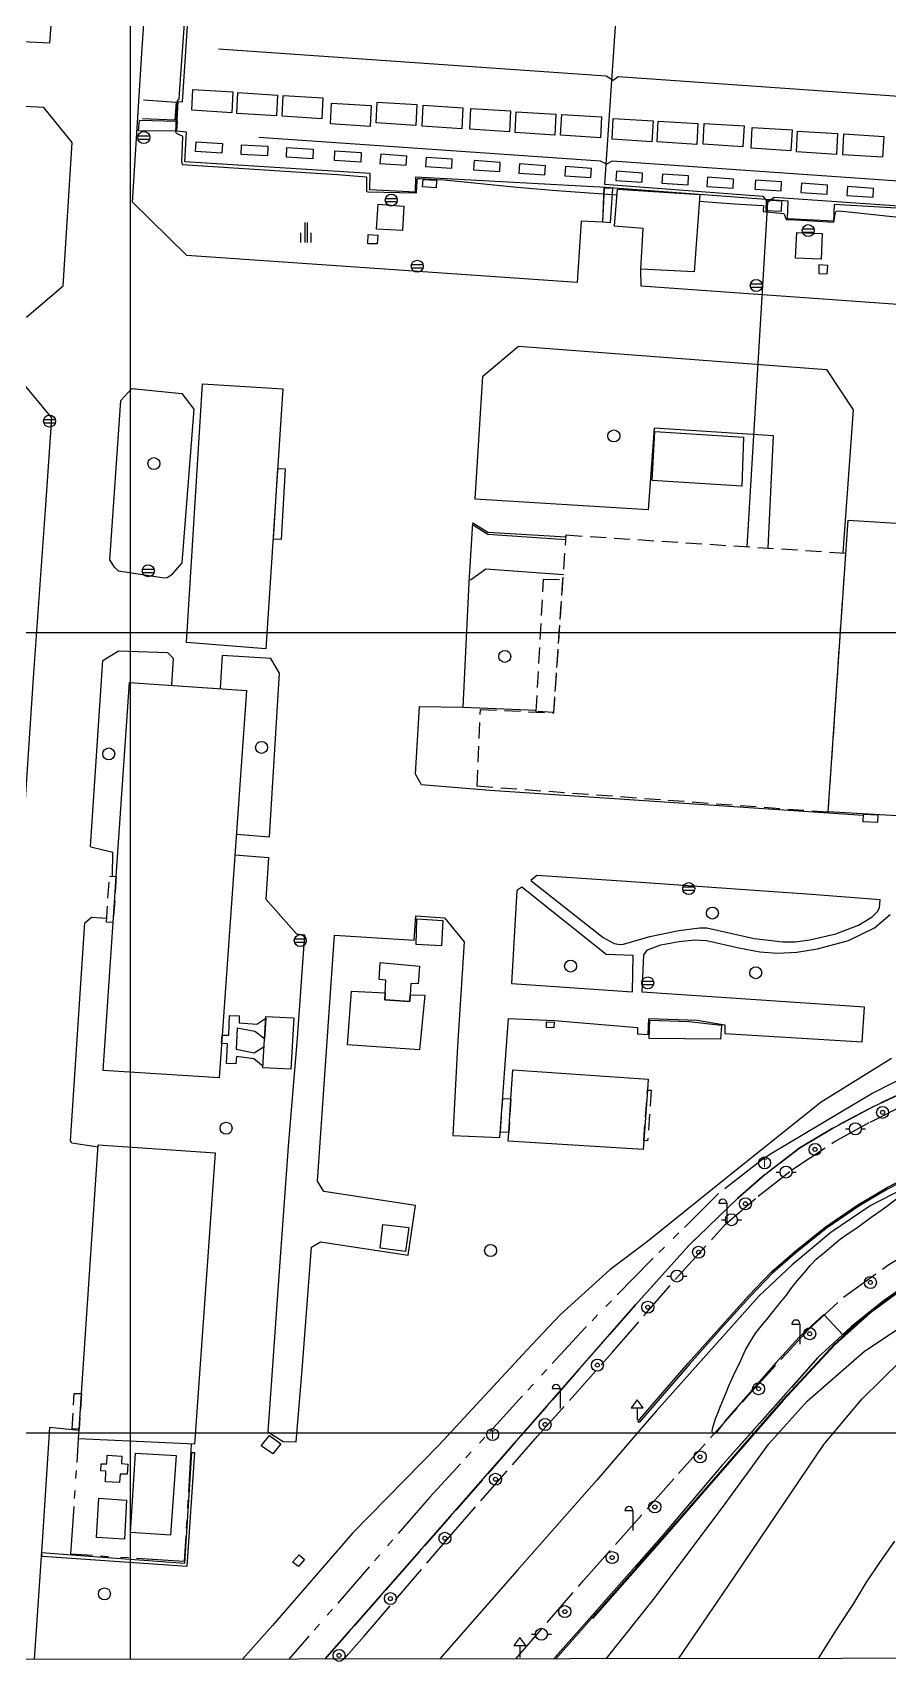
# Model space of a CAD drawing. Extents: x 210616 to 211059, y 540071 to 540643.
# Drawn here: x 210787.7 to 210894.9, y 540071.4 to 540275 of the extents above; entities that cross this region are included whole.
import ezdxf

# ---------------------------------------------------------------- set-up
doc = ezdxf.new("R2010")
doc.units = 0
for name, pattern in [('ANYANG1', [11.5, 6, -1, 1, -1.5, 1, -1]), ('ANYANG2', [6, 5, -1]), ('ANYANG3', [3, 2, -1])]:
    doc.linetypes.add(name, pattern=pattern)
for name, color, linetype in [('A0013115', 1, 'CONTINUOUS'), ('A0013118', 1, 'CONTINUOUS'), ('A0023210', 7, 'CONTINUOUS'), ('A0033324', 1, 'ANYANG2'), ('B0014111', 7, 'CONTINUOUS'), ('B0014116', 7, 'ANYANG3'), ('B0024121', 7, 'CONTINUOUS'), ('B0024126', 7, 'ANYANG1'), ('C0223367', 7, 'CONTINUOUS'), ('C0226232', 7, 'CONTINUOUS'), ('C0236241', 7, 'CONTINUOUS'), ('C0393323', 7, 'CONTINUOUS'), ('C0413425', 1, 'CONTINUOUS'), ('C0493376', 1, 'CONTINUOUS'), ('C0523121', 1, 'CONTINUOUS'), ('C0536111', 7, 'CONTINUOUS'), ('C0536117', 7, 'CONTINUOUS'), ('D0015220', 3, 'CONTINUOUS'), ('D0015221', 3, 'CONTINUOUS'), ('D0015222', 3, 'CONTINUOUS'), ('D0023372', 3, 'CONTINUOUS'), ('F0017114', 7, 'CONTINUOUS'), ('F0047224', 7, 'CONTINUOUS'), ('H0017334', 7, 'CONTINUOUS'), ('H0037335', 7, 'CONTINUOUS')]:
    doc.layers.add(name, color=color, linetype=linetype)
doc.styles.add('GHS', font='romans.shx', dxfattribs={"bigfont": 'ghs.shx'})

# ---------------------------------------------------------------- blocks, each defined once
blk = doc.blocks.new('D0023372')
at = {"layer": 'D0023372'}
for radius in [0.75, 0.25]:
    blk.add_circle((0, 0), radius, dxfattribs=at)
blk = doc.blocks.new('C0223367')
at = {"layer": 'C0223367'}
for points in [[(-1, 2.5), (0, 2.5)], [(0, 2.5), (0, 0)]]:
    blk.add_lwpolyline(points, dxfattribs=at)
blk.add_arc((-0.5, 2.5), 0.5, 0, 180, dxfattribs=at)
blk = doc.blocks.new('C0493376')
at = {"layer": 'C0493376'}
for points in [[(-1.25, 0), (-0.75, 0)], [(0.75, 0), (1.25, 0)]]:
    blk.add_lwpolyline(points, dxfattribs=at)
blk.add_circle((0, 0), 0.75, dxfattribs=at)
blk = doc.blocks.new('C0413425')
at = {"layer": 'C0413425', "flags": 128}
for points in [[(0.75, 1.5), (0, 2.5), (-0.75, 1.5)], [(-0.75, 1.5), (0.75, 1.5)], [(0, 1.5), (0, 0)]]:
    blk.add_lwpolyline(points, dxfattribs=at)
blk = doc.blocks.new('D0015222')
at = {"layer": 'D0015222'}
blk.add_circle((0, 0), 0.75, dxfattribs=at)
blk = doc.blocks.new('C0236241')
at = {"layer": 'C0236241'}
blk.add_circle((0, 0), 0.75, dxfattribs=at)
at = {"layer": 'C0236241', "style": 'GHS'}
blk.add_text('T', height=1, dxfattribs=at).set_placement((-0.362, -0.524))
blk = doc.blocks.new('D0015221')
at = {"layer": 'D0015221'}
for points in [[(-0.15, 1.25), (-0.15, -1.25)], [(0.15, 1.25), (0.15, -1.25)], [(-0.65, -1.25), (-0.65, -0.05)], [(0.65, -1.25), (0.65, -0.05)]]:
    blk.add_lwpolyline(points, dxfattribs=at)
blk = doc.blocks.new('C0226232')
at = {"layer": 'C0226232'}
for points in [[(-0.72, 0.211), (0.72, 0.211)], [(-0.722, -0.202), (0.722, -0.202)]]:
    blk.add_lwpolyline(points, dxfattribs=at)
blk.add_circle((0, 0), 0.75, dxfattribs=at)

msp = doc.modelspace()

# ---------------------------------------------------------------- linework, layer by layer
at = {"layer": 'A0013115'}
for points in [[(210824.293, 540071.688), (210835.221, 540084.099), (210847.95, 540098.626), (210863.143, 540115.969), (210869.813, 540123.413), (210875.915, 540129.291), (210879.256, 540132.23), (210883.68, 540135.606), (210887.799, 540138.055), (210892.964, 540140.824), (210898.353, 540143.293)], [(210897.937, 540119.153), (210894.092, 540116.447), (210890.152, 540113.279), (210887.378, 540110.718), (210885.942, 540109.375), (210873.73, 540095.656), (210866.377, 540086.987), (210856.408, 540075.673), (210852.923, 540071.724)]]:
    msp.add_lwpolyline(points, dxfattribs=at)
at = {"layer": 'A0013118'}
for points in [[(210783.909, 540311.726), (210783.978, 540314.369), (210757.253, 540315.914), (210754.13, 540319.715), (210739.067, 540320.516), (210734.929, 540316.898), (210730.814, 540255.897), (210730.17, 540247.63), (210734.11, 540243.23), (210787.04, 540239.48), (210791.57, 540243.34), (210792.7, 540261.25), (210789.17, 540265.62), (210785.163, 540265.842)], [(210859.155, 540255.658), (210858.986, 540251.309), (210856.343, 540251.416), (210855.852, 540243.771), (210807.026, 540247.156), (210800.249, 540253.824), (210801.45, 540273.046), (210803.334, 540300.39)], [(210913.091, 540255.329), (210917.723, 540255.06), (210917.105, 540246.195), (210917.078, 540246.024), (210916.984, 540245.87), (210910.284, 540240.041), (210909.937, 540240.013), (210863.822, 540243.312), (210863.806, 540245.42)], [(210770.338, 540162.076), (210785.713, 540161.402), (210787.882, 540194.339), (210789.453, 540216.518), (210790.155, 540226.842), (210786.543, 540231.209), (210761.606, 540232.889), (210730.89, 540235.031), (210716.683, 540235.979), (210715.594, 540222.687)], [(210879.714, 540210.568), (210880.392, 540224.615), (210865.471, 540225.568), (210864.734, 540215.351), (210843.068, 540216.668), (210844.059, 540232.052), (210848.521, 540235.825), (210887.006, 540232.902), (210890.353, 540227.857), (210889.061, 540209.962)], [(210806.42, 540208.71), (210805.09, 540207.18), (210804.59, 540206.87), (210804.2, 540206.82), (210798.49, 540207.67), (210797.99, 540208.19), (210797.39, 540209.1), (210798.77, 540229), (210800.14, 540230.52), (210806.41, 540229.89), (210807.9, 540227.92), (210806.42, 540208.71)], [(210891.63, 540177.137), (210844.913, 540180.262), (210836.362, 540180.983), (210835.613, 540182.299), (210836.115, 540190.783), (210841.59, 540190.675), (210842.33, 540206.273), (210842.787, 540213.735), (210844.651, 540212.566), (210854.442, 540211.964)], [(210797.734, 540169.555), (210797.77, 540172.5), (210795.03, 540173.19), (210795.01, 540173.25), (210796.55, 540196.5), (210798.51, 540197.72), (210804.63, 540197.53), (210805.34, 540196.8), (210805.118, 540193.423)], [(210813.226, 540174.802), (210817.369, 540174.455), (210818.631, 540194.915), (210817.525, 540196.774), (210811.435, 540197.14), (210811.218, 540193.007)], [(210813.044, 540172.211), (210817.232, 540171.893), (210816.919, 540166.678), (210820.761, 540162.361), (210821.735, 540162.23), (210820.831, 540149.296), (210819.715, 540135.77), (210818.631, 540120.779), (210817.168, 540100.088), (210819.065, 540098.892), (210820.715, 540098.842), (210821.486, 540108.39), (210822.628, 540123.172), (210823.757, 540123.874), (210834.718, 540122.191), (210835.618, 540128.388), (210824.163, 540130.164), (210823.356, 540131.42), (210825.479, 540162.186), (210835.464, 540161.573), (210835.674, 540164.602), (210839.235, 540164.332), (210841.704, 540161.352), (210840.869, 540148.299), (210840.301, 540137.137), (210846.17, 540136.896), (210847.242, 540151.773), (210852.987, 540151.513), (210863.401, 540150.626), (210863.388, 540149.838), (210864.71, 540149.783), (210864.788, 540151.788), (210870.837, 540151.545), (210874.319, 540150.984), (210874.32, 540149.88), (210891.454, 540148.839), (210891.769, 540153.184), (210863.947, 540155.063), (210864.182, 540159.745), (210864.621, 540160.37), (210866.29, 540160.964), (210868.572, 540161.407), (210870.563, 540161.604), (210872.009, 540161.503), (210876.062, 540160.608), (210878.674, 540160.091), (210880.9, 540159.924), (210883.283, 540160.048), (210885.897, 540160.46), (210889.766, 540161.52), (210893.02, 540163.115), (210894.975, 540164.756)], [(210850.064, 540169.022), (210859.101, 540161.912), (210860.447, 540161.14), (210861.168, 540161.003), (210861.614, 540161.049), (210864.918, 540162.011), (210868.55, 540162.781), (210871.163, 540163.12), (210872.039, 540163.114), (210877.971, 540161.753), (210881.569, 540161.338), (210883.076, 540161.335), (210884.917, 540161.616), (210888.177, 540162.355), (210891.008, 540163.448), (210892.739, 540164.469), (210893.428, 540165.203), (210893.627, 540165.638), (210893.705, 540166.582), (210885.123, 540167.277), (210862.003, 540168.902), (210850.787, 540169.642), (210850.064, 540169.022)], [(210862.763, 540155.097), (210862.829, 540159.631), (210859.462, 540159.755), (210848.934, 540168.175), (210848.277, 540167.758), (210847.612, 540156.154), (210862.763, 540155.097)], [(210795.939, 540135.671), (210792.66, 540136.18), (210792.5, 540136.46), (210794.28, 540163.72), (210795.1, 540164.42), (210797.014, 540164.308)], [(210793.56, 540100.283), (210789.86, 540100.63), (210789, 540086.97), (210787.94, 540071.641)]]:
    msp.add_lwpolyline(points, dxfattribs=at)
at = {"layer": 'A0023210'}
msp.add_lwpolyline([(210900.818, 540132.662), (210892.461, 540128.362), (210887.556, 540125.012), (210882.726, 540120.988), (210879.979, 540118.399), (210878.553, 540117.045), (210865.701, 540102.69), (210864.098, 540100.831), (210858.28, 540094.081), (210848.327, 540082.754), (210838.612, 540071.706)], dxfattribs=at)
at = {"layer": 'A0033324'}
for points in [[(210898.353, 540143.293), (210892.964, 540140.824), (210887.799, 540138.055), (210883.68, 540135.606), (210879.256, 540132.23), (210875.915, 540129.291), (210869.813, 540123.413), (210863.143, 540115.969), (210856.054, 540107.877), (210847.95, 540098.626), (210835.221, 540084.099), (210824.293, 540071.688)], [(210826.678, 540071.691), (210829.195, 540074.574), (210839.846, 540086.949), (210850.866, 540099.544), (210860.255, 540110.061), (210868.568, 540119.662), (210874.358, 540126.003), (210878.486, 540129.546), (210882.665, 540132.848), (210887.97, 540136.339), (210892.461, 540138.828), (210897.776, 540141.459)], [(210848.153, 540071.718), (210856.64, 540081.515), (210868.492, 540094.879), (210877.269, 540104.695), (210881.991, 540109.876), (210884.745, 540112.915), (210889.137, 540116.934), (210894.691, 540120.955), (210899.889, 540124.11)], [(210897.937, 540119.153), (210894.092, 540116.447), (210890.152, 540113.279), (210887.378, 540110.718), (210885.942, 540109.375), (210873.73, 540095.656), (210872.142, 540093.784), (210866.377, 540086.987), (210856.408, 540075.673), (210852.923, 540071.724)]]:
    msp.add_lwpolyline(points, dxfattribs=at)
at = {"layer": 'B0014111'}
for points in [[(210783.495, 540310.761), (210788.857, 540310.419), (210792.621, 540310.179), (210789.868, 540273.696), (210785.641, 540273.896), (210784.601, 540256.379), (210768.165, 540257.366), (210769.549, 540274.795), (210765.521, 540275.302), (210767.941, 540311.752), (210768.131, 540311.746), (210783.495, 540310.761)], [(210871.168, 540254.767), (210870.459, 540245.116), (210863.802, 540245.42), (210864.093, 540250.533), (210860.515, 540250.787), (210860.897, 540255.45), (210871.168, 540254.767)], [(210819.039, 540230.491), (210816.912, 540197.964), (210806.979, 540198.774), (210808.984, 540231.117), (210819.039, 540230.491)], [(210876.654, 540224.45), (210876.409, 540218.314), (210865.22, 540219.013), (210865.532, 540225.137), (210876.654, 540224.45)], [(210819.342, 540220.461), (210818.835, 540211.656), (210817.864, 540211.672), (210818.407, 540220.51), (210819.342, 540220.461)], [(210911.445, 540212.694), (210908.823, 540176.362), (210887.199, 540177.599), (210889.705, 540214.059), (210911.071, 540212.717), (210911.445, 540212.694)], [(210797.826, 540163.767), (210798.219, 540169.531), (210799.871, 540193.781), (210814.496, 540192.784), (210811.077, 540144.359), (210796.567, 540145.279), (210797.826, 540163.767)], [(210839.033, 540164.03), (210838.875, 540160.868), (210835.715, 540161.031), (210835.795, 540164.211), (210839.033, 540164.03)], [(210836.129, 540158.311), (210835.951, 540156.099), (210835.04, 540156.149), (210834.928, 540153.877), (210831.771, 540154.099), (210831.928, 540156.567), (210831.096, 540156.638), (210831.217, 540158.782), (210836.129, 540158.311)], [(210847.28, 540137.526), (210847.557, 540141.742), (210847.794, 540145.345), (210864.727, 540144.197), (210864.629, 540142.809), (210864.169, 540136.502), (210864.08, 540135.382), (210847.209, 540136.438), (210847.28, 540137.526)], [(210810.573, 540134.969), (210808.015, 540098.542), (210793.49, 540099.248), (210793.565, 540100.439), (210793.865, 540104.884), (210795.958, 540135.958), (210810.573, 540134.969)], [(210834.791, 540125.653), (210834.363, 540122.633), (210831.216, 540123.065), (210831.556, 540126.028), (210834.791, 540125.653)], [(210805.71, 540097.158), (210804.987, 540087.168), (210800.013, 540087.514), (210800.618, 540097.453), (210805.71, 540097.158)], [(210799.507, 540091.562), (210799.226, 540086.679), (210795.727, 540086.885), (210796.026, 540091.8), (210799.507, 540091.562)]]:
    msp.add_lwpolyline(points, dxfattribs=at)
at = {"layer": 'B0014116'}
for points in [[(210889.39, 540209.941), (210887.18, 540177.542), (210843.354, 540180.792), (210843.749, 540190.393), (210852.911, 540189.972), (210854.459, 540212.205), (210889.39, 540209.941)], [(210854.015, 540206.629), (210852.879, 540190.008), (210850.726, 540190.141), (210851.642, 540206.69), (210854.015, 540206.629)], [(210893.436, 540177.222), (210893.38, 540176.287), (210891.587, 540176.343), (210891.64, 540177.327), (210893.436, 540177.222)], [(210798.219, 540169.531), (210797.826, 540163.767), (210796.981, 540163.807), (210797.357, 540169.573), (210798.219, 540169.531)], [(210852.98, 540151.31), (210852.937, 540150.585), (210852.024, 540150.624), (210852.021, 540151.346), (210852.98, 540151.31)], [(210865.081, 540142.806), (210864.652, 540136.494), (210864.169, 540136.502), (210864.629, 540142.809), (210865.081, 540142.806)], [(210847.557, 540141.742), (210847.28, 540137.526), (210846.264, 540137.552), (210846.534, 540141.77), (210847.557, 540141.742)], [(210793.865, 540104.884), (210793.565, 540100.439), (210792.702, 540100.46), (210792.947, 540104.912), (210793.865, 540104.884)]]:
    msp.add_lwpolyline(points, dxfattribs=at)
at = {"layer": 'B0024121'}
msp.add_lwpolyline([(210897.635, 540144.889), (210892.811, 540142.439), (210886.29, 540138.549), (210880.2, 540134.929)], dxfattribs=at)
at = {"layer": 'B0024126'}
for points in [[(210880.2, 540134.929), (210879.051, 540134.172), (210873.528, 540129.874), (210865.034, 540121.503), (210856.785, 540113.066), (210837.39, 540091.904), (210819.807, 540071.682)], [(210807.596, 540098.562), (210806.717, 540083.889), (210792.541, 540084.8), (210793.507, 540099.247)]]:
    msp.add_lwpolyline(points, dxfattribs=at)
at = {"layer": 'C0393323', "flags": 128}
for points in [[(210805.758, 540262.672), (210801, 540262.718), (210801.118, 540264.07), (210805.818, 540263.924)], [(210859, 540251.33), (210859.998, 540251.274), (210860.282, 540255.519), (210859.194, 540255.563)]]:
    msp.add_lwpolyline(points, close=True, dxfattribs=at)
at = {"layer": 'C0523121', "flags": 128}
msp.add_lwpolyline([(210898.769, 540132.579), (210894.627, 540130.446), (210891.041, 540128.326), (210886.982, 540125.509), (210883.119, 540122.431), (210880.265, 540119.945), (210877.456, 540117.006), (210874.145, 540113.356), (210869.879, 540108.551), (210863.582, 540101.276), (210863.43, 540101.406), (210869.729, 540108.683), (210873.997, 540113.49), (210877.31, 540117.142), (210880.127, 540120.089), (210882.991, 540122.585), (210886.862, 540125.669), (210890.933, 540128.494), (210894.531, 540130.622), (210898.683, 540132.759)], dxfattribs=at)
at = {"layer": 'C0536111', "flags": 128}
msp.add_lwpolyline([(211003.953, 540084.084), (211002.52, 540085.811), (210998.476, 540089.031), (210973.949, 540107.99), (210960.632, 540118.05), (210955.652, 540120.959), (210949.812, 540123.612), (210944.522, 540125.519), (210938.307, 540126.901), (210933.133, 540127.615), (210927.693, 540127.778), (210923.02, 540127.545), (210918.791, 540126.926), (210913.664, 540125.717), (210907.375, 540123.495), (210902.975, 540121.595), (210897.236, 540118.425), (210892.507, 540114.99), (210888.034, 540110.963), (210881.609, 540104.025), (210866.463, 540086.638), (210857.75, 540076.754)], dxfattribs=at)
at = {"layer": 'C0536117', "flags": 128}
for points in [[(210913.078, 540259.172), (210912.678, 540252.977), (210912.458, 540252.813), (210911.335, 540252.87), (210911.292, 540252.154), (210887.981, 540253.527), (210887.898, 540251.421), (210882.144, 540251.734), (210882.227, 540253.943), (210859.441, 540255.642), (210835.621, 540256.938), (210835.586, 540255.06), (210829.906, 540255.362), (210829.968, 540257.375), (210806.77, 540258.856), (210807.006, 540262.571), (210805.758, 540262.672), (210805.936, 540266.369), (210806.48, 540266.358), (210808.775, 540301.064), (210916.626, 540293.772), (210916.467, 540290.858), (210914.753, 540290.953), (210912.578, 540259.805)], [(210812.783, 540267.583), (210812.642, 540264.964), (210807.679, 540265.29), (210807.806, 540267.885)], [(210818.392, 540267.2), (210818.251, 540264.58), (210813.287, 540264.906), (210813.415, 540267.501)], [(210824.053, 540266.849), (210823.912, 540264.23), (210818.949, 540264.555), (210819.077, 540267.151)], [(210830.091, 540265.896), (210829.95, 540263.277), (210824.987, 540263.603), (210825.115, 540266.198)], [(210835.805, 540266.021), (210835.664, 540263.402), (210830.7, 540263.727), (210830.828, 540266.323)], [(210841.55, 540265.609), (210841.409, 540262.99), (210836.445, 540263.316), (210836.573, 540265.911)], [(210847.51, 540265.204), (210847.37, 540262.585), (210842.406, 540262.911), (210842.534, 540265.506)], [(210853.186, 540264.801), (210853.045, 540262.182), (210848.081, 540262.508), (210848.209, 540265.103)], [(210858.879, 540264.469), (210858.738, 540261.85), (210853.775, 540262.176), (210853.902, 540264.771)], [(210865.331, 540263.956), (210865.19, 540261.337), (210860.226, 540261.663), (210860.354, 540264.258)], [(210870.937, 540263.643), (210870.796, 540261.023), (210865.832, 540261.349), (210865.96, 540263.944)], [(210876.706, 540263.343), (210876.565, 540260.724), (210871.602, 540261.05), (210871.73, 540263.645)], [(210882.706, 540262.849), (210882.565, 540260.23), (210877.602, 540260.556), (210877.729, 540263.151)], [(210888.382, 540262.394), (210888.242, 540259.775), (210883.278, 540260.1), (210883.406, 540262.696)], [(210811.483, 540261.154), (210811.425, 540259.948), (210808.133, 540260.12), (210808.19, 540261.339)], [(210817.168, 540260.797), (210817.11, 540259.59), (210813.818, 540259.762), (210813.875, 540260.982)], [(210822.845, 540260.446), (210822.787, 540259.239), (210819.495, 540259.411), (210819.553, 540260.631)], [(210894.159, 540262.034), (210894.019, 540259.415), (210889.055, 540259.741), (210889.183, 540262.336)], [(210828.84, 540260.029), (210828.782, 540258.822), (210825.49, 540258.994), (210825.547, 540260.214)], [(210831.182, 540258.645), (210834.468, 540258.438), (210834.526, 540259.558), (210831.272, 540259.799)], [(210836.873, 540258.254), (210840.159, 540258.048), (210840.217, 540259.167), (210836.963, 540259.408)], [(210842.884, 540257.852), (210846.171, 540257.645), (210846.229, 540258.765), (210842.974, 540259.006)], [(210848.525, 540257.44), (210851.811, 540257.233), (210851.869, 540258.352), (210848.615, 540258.594)], [(210838.255, 540256.56), (210838.226, 540255.601), (210836.49, 540255.706), (210836.565, 540256.642)], [(210854.278, 540257.089), (210857.564, 540256.882), (210857.623, 540258.001), (210854.368, 540258.243)], [(210860.677, 540256.522), (210863.964, 540256.315), (210864.022, 540257.435), (210860.767, 540257.676)], [(210866.414, 540256.164), (210869.701, 540255.958), (210869.759, 540257.077), (210866.504, 540257.319)], [(210872.045, 540255.762), (210875.332, 540255.555), (210875.39, 540256.674), (210872.135, 540256.916)], [(210878.041, 540255.42), (210881.328, 540255.213), (210881.386, 540256.332), (210878.131, 540256.574)], [(210883.791, 540255.013), (210887.078, 540254.806), (210887.136, 540255.925), (210883.881, 540256.167)], [(210889.551, 540254.619), (210892.837, 540254.412), (210892.895, 540255.531), (210889.64, 540255.773)], [(210834.152, 540253.302), (210834.003, 540250.268), (210830.76, 540250.432), (210830.944, 540253.559)], [(210881.391, 540252.675), (210881.447, 540253.938), (210879.469, 540254.06), (210879.421, 540252.759)], [(210830.911, 540249.671), (210830.85, 540248.581), (210829.646, 540248.613), (210829.695, 540249.773)], [(210883.322, 540250.027), (210886.463, 540249.873), (210886.345, 540246.678), (210883.131, 540246.82)], [(210886.066, 540244.87), (210887.104, 540244.841), (210887.16, 540245.881), (210886.043, 540245.963)], [(210836.134, 540147.87), (210827.133, 540148.464), (210827.607, 540155.2), (210831.815, 540154.997), (210831.771, 540154.099), (210834.929, 540153.875), (210834.972, 540154.739), (210836.799, 540154.687)], [(210816.918, 540152.005), (210820.408, 540151.843), (210820.058, 540145.428), (210816.556, 540145.606)], [(210864.833, 540149.251), (210864.928, 540151.577), (210869.78, 540151.373), (210873.88, 540150.942), (210873.775, 540149.177)], [(210816.326, 540098.371), (210817.359, 540099.643), (210818.778, 540098.625), (210817.795, 540097.364)], [(210788.862, 540085.029), (210794.831, 540084.576), (210806.794, 540083.694), (210807.654, 540097.53), (210807.978, 540097.52), (210807.034, 540083.282), (210788.975, 540084.506)], [(210797.079, 540097.195), (210798.927, 540097.056), (210798.854, 540096.141), (210799.642, 540096.057), (210799.567, 540094.794), (210798.702, 540094.824), (210798.627, 540093.781), (210796.867, 540093.845), (210796.9, 540095.176), (210796.303, 540095.213), (210796.337, 540096.115), (210797.035, 540096.091)], [(210820.263, 540083.806), (210821.069, 540084.715), (210821.739, 540084.153), (210820.985, 540083.26)]]:
    msp.add_lwpolyline(points, close=True, dxfattribs=at)
for points in [[(210861.937, 540295.513), (210859.259, 540256.063), (210879.052, 540254.547), (210879.636, 540253.815), (210877.071, 540210.739)], [(210879.636, 540253.815), (210880.486, 540254.433), (210932.692, 540250.82), (210982.01, 540247.489), (210982.327, 540247.692), (210985, 540286.813)], [(210811.014, 540272.964), (210859.461, 540269.599), (210860.353, 540269.057), (210860.96, 540269.527), (210909.174, 540266.126)], [(210903.709, 540255.887), (210860.222, 540258.919), (210859.485, 540258.552), (210858.754, 540258.935), (210816.053, 540261.873)], [(210816.565, 540145.77), (210815.434, 540146.717), (210813.23, 540147.008), (210813.175, 540146.112), (210812.016, 540146.148), (210812.123, 540148.597), (210811.384, 540148.634), (210811.461, 540149.702), (210812.282, 540149.678), (210812.361, 540152.125), (210813.598, 540152.092), (210813.565, 540151.243), (210815.788, 540151.043), (210816.908, 540151.824), (210816.761, 540149.215), (210815.545, 540150.137), (210813.312, 540150.578), (210813.211, 540147.916), (210815.467, 540147.465), (210816.707, 540148.283)]]:
    msp.add_lwpolyline(points, dxfattribs=at)
at = {"layer": 'D0015220', "flags": 128}
msp.add_lwpolyline([(210841.59, 540190.675), (210850.735, 540190.303)], dxfattribs=at)
at = {"layer": 'F0017114'}
for points in [[(210808.379, 540299.399), (210806.115, 540268.022), (210806.035, 540266.676), (210805.98, 540266.578), (210805.845, 540266.47), (210805.817, 540266.384), (210805.698, 540264.281), (210805.636, 540262.593), (210805.674, 540262.496), (210805.751, 540262.41), (210806.244, 540262.169), (210806.374, 540262.137), (210806.441, 540262.098), (210806.48, 540262.028), (210806.487, 540261.918), (210806.383, 540258.947), (210806.439, 540258.496), (210822.537, 540257.492), (210825.884, 540257.268), (210829.456, 540256.974), (210829.497, 540256.933), (210829.486, 540255.233), (210829.539, 540255.142), (210829.662, 540255.112), (210835.649, 540254.955), (210835.692, 540254.982), (210835.73, 540255.032), (210835.763, 540255.162), (210835.777, 540255.462), (210835.832, 540256.633), (210835.852, 540256.698), (210835.899, 540256.732), (210835.936, 540256.753), (210836.109, 540256.77), (210838.323, 540256.648), (210839.196, 540256.604), (210848.346, 540255.662), (210853.237, 540255.283), (210860.836, 540254.709)], [(210871.107, 540253.933), (210875.505, 540253.601), (210879.071, 540253.389), (210879.132, 540253.343), (210879.076, 540252.762), (210879.08, 540252.691), (210879.11, 540252.658), (210879.134, 540252.645), (210879.188, 540252.642), (210881.647, 540252.382), (210881.691, 540252.357), (210881.716, 540252.32), (210881.918, 540251.703), (210881.949, 540251.667), (210881.975, 540251.657), (210882.022, 540251.638), (210882.49, 540251.622), (210887.924, 540251.295), (210888.12, 540252.497), (210888.171, 540252.613), (210888.266, 540252.668), (210888.473, 540252.713), (210889.402, 540252.631), (210911.679, 540250.283)], [(210895.136, 540146.773), (210886.354, 540141.308), (210875.979, 540133.016), (210864.629, 540123.88), (210859.922, 540120.334), (210853.724, 540114.719), (210849.559, 540110.305), (210838.524, 540098.423), (210827.732, 540087.439), (210817.735, 540075.91), (210814.01, 540071.674)], [(210889.06, 540112.245), (210886.686, 540114.76), (210886.621, 540114.744), (210883.581, 540111.936), (210880.702, 540108.79), (210874.549, 540101.722), (210873.573, 540100.471), (210873.289, 540100.123), (210873.002, 540099.879), (210872.822, 540099.87), (210872.717, 540100.093), (210872.763, 540100.511), (210873.128, 540101.712), (210873.414, 540102.434), (210873.767, 540103.319), (210874.158, 540104.3), (210874.418, 540104.909), (210874.78, 540105.852), (210875.156, 540106.679), (210875.61, 540107.599), (210876.073, 540108.547), (210876.866, 540110.335), (210877.68, 540111.681), (210878.172, 540112.465), (210878.85, 540113.298), (210879.563, 540114.131), (210880.501, 540115.353), (210880.962, 540115.956), (210881.99, 540117.207), (210882.563, 540117.999), (210883.366, 540119.03), (210884.296, 540120.063), (210884.976, 540120.911), (210885.738, 540121.703), (210886.784, 540122.565), (210887.677, 540123.323), (210888.766, 540124.209), (210889.72, 540124.877), (210890.784, 540125.612), (210891.754, 540126.326), (210892.728, 540127.026), (210893.928, 540127.871), (210894.879, 540128.571), (210895.792, 540129.25)], [(210897.924, 540118.919), (210892.302, 540115.007), (210889.103, 540112.233), (210889.06, 540112.245)], [(210859.45, 540071.733), (210865.348, 540079.097), (210874.012, 540090.636), (210879.803, 540098.608), (210884.612, 540103.958), (210891.756, 540110.172), (210899.472, 540115.309)], [(210868.497, 540071.744), (210874.758, 540080.912), (210886.678, 540098.535), (210891.466, 540104.222), (210896.36, 540109.029)], [(210886.025, 540071.767), (210886.641, 540072.792), (210888.45, 540075.703), (210890.351, 540078.506), (210891.962, 540081.235), (210893.753, 540083.892), (210895.563, 540086.45)]]:
    msp.add_lwpolyline(points, dxfattribs=at)
at = {"layer": 'F0047224', "flags": 128}
for points in [[(210801.6, 540266.598), (210805.685, 540266.294), (210805.526, 540264.072), (210801.513, 540264.237)], [(210842.875, 540213.419), (210844.657, 540212.302), (210854.419, 540211.625)], [(210854.111, 540207.207), (210844.421, 540207.951), (210842.497, 540206.54)], [(211004.03, 540084.148), (211002.59, 540085.883), (210998.538, 540089.11), (210974.01, 540108.069), (210960.688, 540118.133), (210955.698, 540121.048), (210949.85, 540123.705), (210944.55, 540125.615), (210938.325, 540127), (210933.141, 540127.715), (210927.692, 540127.878), (210923.01, 540127.645), (210918.772, 540127.024), (210913.636, 540125.813), (210907.338, 540123.588), (210902.931, 540121.685), (210897.182, 540118.51), (210892.444, 540115.068), (210887.964, 540111.034), (210881.535, 540104.092), (210866.388, 540086.704), (210853.183, 540071.725)]]:
    msp.add_lwpolyline(points, dxfattribs=at)
at = {"layer": 'H0017334', "flags": 128}
msp.add_lwpolyline([(210616.01, 540626.35), (211058.34, 540626.93), (211059.08, 540071.99), (210616.71, 540071.42), (210616.01, 540626.35)], dxfattribs=at)
at = {"layer": 'H0037335', "flags": 128}
for points in [[(210800, 540071.656), (210800, 540626.591)], [(210616.548, 540200), (211058.909, 540200)], [(210616.674, 540100), (211059.043, 540100)]]:
    msp.add_lwpolyline(points, dxfattribs=at)

# ---------------------------------------------------------------- block references
at = {"layer": 'C0223367'}
for p in [(210874.544, 540126.18), (210883.683, 540111.081), (210853.698, 540103.014), (210862.806, 540087.752)]:
    msp.add_blockref('C0223367', p, dxfattribs=at)
at = {"layer": 'C0226232'}
for p in [(210801.662, 540261.887), (210832.599, 540254.073), (210884.731, 540250.251), (210835.84, 540245.799), (210878.228, 540243.387), (210789.871, 540226.439), (210802.21, 540207.73), (210869.785, 540167.997), (210821.225, 540161.504), (210864.664, 540156.223)]:
    msp.add_blockref('C0226232', p, dxfattribs=at)
at = {"layer": 'C0236241'}
for p in [(210879.269, 540133.708), (210845.27, 540099.762)]:
    msp.add_blockref('C0236241', p, dxfattribs=at)
at = {"layer": 'C0413425'}
for p in [(210863.342, 540101.591), (210848.656, 540071.887)]:
    msp.add_blockref('C0413425', p, dxfattribs=at)
at = {"layer": 'C0493376'}
for p in [(210890.626, 540137.98), (210881.955, 540132.581), (210875.127, 540126.619), (210868.311, 540119.579), (210851.359, 540074.802)]:
    msp.add_blockref('C0493376', p, dxfattribs=at)
at = {"layer": 'D0015221'}
msp.add_blockref('D0015221', (210821.93, 540250.01), dxfattribs=at)
at = {"layer": 'D0015222'}
for p in [(210860.42, 540224.58), (210802.92, 540221.12), (210846.788, 540197.029), (210797.268, 540184.836), (210816.378, 540185.653), (210872.739, 540164.95), (210855.024, 540158.328), (210878.157, 540157.496), (210811.949, 540138.054), (210845.017, 540122.771), (210796.736, 540079.851)]:
    msp.add_blockref('D0015222', p, dxfattribs=at)
at = {"layer": 'D0023372'}
for p in [(210894.027, 540140.038), (210885.575, 540135.403), (210876.868, 540128.609), (210871.016, 540122.542), (210892.506, 540118.773), (210864.671, 540115.683), (210884.909, 540112.358), (210858.37, 540108.439), (210878.513, 540105.485), (210851.828, 540101.024), (210871.214, 540096.973), (210845.631, 540094.175), (210865.548, 540090.719), (210839.298, 540086.802), (210860.215, 540084.392), (210832.492, 540079.254), (210854.298, 540077.628), (210826.071, 540072.157)]:
    msp.add_blockref('D0023372', p, dxfattribs=at)

doc.saveas('drawing.dxf')
